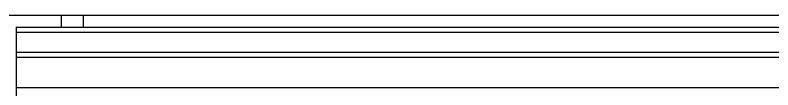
# Model space of a CAD drawing. Header units: millimetres. Extents: x 12659 to 13466, y -343 to 215.
# Drawn here: x 12935.6 to 13010.9, y -169 to -161.6 of the extents above; entities that cross this region are included whole.
import ezdxf

# ---------------------------------------------------------------- set-up
doc = ezdxf.new("R2010")
doc.units = ezdxf.units.MM
doc.layers.get('0').update_dxf_attribs({"linetype": 'CONTINUOUS'})

msp = doc.modelspace()

# ---------------------------------------------------------------- linework, layer by layer
at = {"color": 7, "linetype": 'Continuous'}
for p, q in [((12934.822, -161.573), (13218.122, -161.573)), ((12940.222, -162.773), (12940.222, -161.573)), ((12942.422, -162.773), (12942.422, -161.573)), ((12935.722, -162.773), (12935.722, -273.273)), ((12935.722, -162.773), (13219.722, -162.773)), ((12935.722, -163.273), (13219.722, -163.273)), ((12935.722, -165.273), (13219.722, -165.273)), ((12935.722, -165.773), (13219.722, -165.773)), ((12935.722, -168.773), (13219.722, -168.773))]:
    msp.add_line(p, q, dxfattribs=at)

doc.saveas('drawing.dxf')
